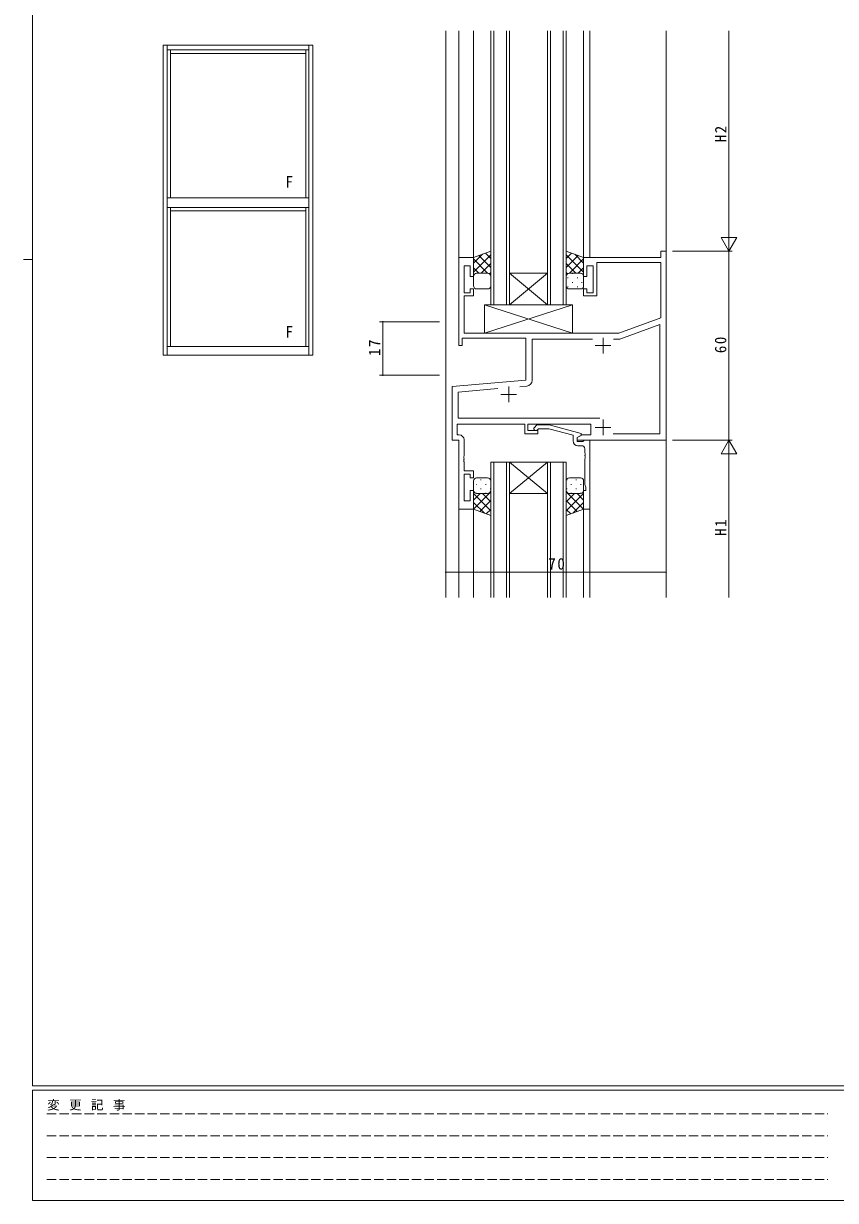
# Model space of a CAD drawing. Units: millimetres on the paper. Extents: x -420 to 373, y -297 to 267.
# Drawn here: x -420.5 to -162.5, y -297 to 76.8 of the extents above; entities that cross this region are included whole.
import ezdxf
from ezdxf.enums import TextEntityAlignment as Align

# ---------------------------------------------------------------- set-up
doc = ezdxf.new("R2010")
doc.units = ezdxf.units.MM
doc.linetypes.add('DASHED3', pattern=[4, 3, -1])
for name, color, linetype, lineweight in [('0-1_YKK_ZWAK', 7, 'Continuous', 9), ('0-3_YKK_12', 2, 'Continuous', 9), ('0-4_YKK_D', 6, 'Continuous', 9), ('0-5_YKK_A1', 4, 'Continuous', 9), ('0-6_YKK_13', 4, 'Continuous', 9), ('0-7_YKK_11', 7, 'Continuous', 9)]:
    doc.layers.add(name, color=color, linetype=linetype, lineweight=lineweight)
doc.styles.add('ＭＳ ゴシック', font='')
doc.styles.get('ＭＳ ゴシック').set_extended_font_data('MS Gothic')

msp = doc.modelspace()

# ---------------------------------------------------------------- linework, layer by layer
at = {"layer": '0-1_YKK_ZWAK'}
for p, q in [((-417.7, -260.6), (-417.7, 264.4)), ((-420.5, 1.9), (-417.7, 1.9)), ((352.3, -260.6), (-417.7, -260.6)), ((-417.7, -297), (-417.7, -262)), ((314.5, -262), (-417.7, -262)), ((-417.7, -297), (314.5, -297))]:
    msp.add_line(p, q, dxfattribs=at)
at = {"layer": '0-1_YKK_ZWAK', "linetype": 'DASHED3'}
for p, q in [((-413.101, -269.512), (-164.909, -269.512)), ((-413.101, -276.441), (-164.909, -276.441)), ((-413.101, -283.37), (-164.909, -283.37)), ((-413.101, -290.298), (-164.909, -290.298))]:
    msp.add_line(p, q, dxfattribs=at)
at = {"layer": '0-3_YKK_12'}
for p, q in [((-286.34, 74.533), (-286.34, -105.467)), ((-282.14, 74.533), (-282.14, 2.233)), ((-277.54, 74.533), (-277.54, 2.533)), ((-272.04, -12.467), (-272.04, 74.533)), ((-271.04, 74.533), (-271.04, -12.467)), ((-267.04, -12.467), (-267.04, 74.533)), ((-266.04, 74.533), (-266.04, -12.467)), ((-254.04, -12.467), (-254.04, 74.533)), ((-253.04, 74.533), (-253.04, -12.467)), ((-249.04, -12.467), (-249.04, 74.533)), ((-248.04, 74.533), (-248.04, -12.467)), ((-242.54, 74.533), (-242.54, 2.233)), ((-240.54, 74.533), (-240.54, 2.533)), ((-216.34, -105.467), (-216.34, 74.533)), ((-266.04, -12.467), (-254.04, -2.467)), ((-254.04, -12.467), (-266.04, -2.467)), ((-254.04, -2.467), (-266.04, -2.467)), ((-272.04, -12.467), (-266.04, -12.467)), ((-254.04, -12.467), (-266.04, -12.467)), ((-248.04, -12.467), (-254.04, -12.467)), ((-240.54, -55.467), (-240.54, -105.467)), ((-272.04, -62.467), (-266.04, -62.467)), ((-272.04, -105.467), (-272.04, -62.467)), ((-271.04, -62.467), (-271.04, -105.467)), ((-267.04, -105.467), (-267.04, -62.467)), ((-266.04, -62.467), (-254.04, -72.467)), ((-254.04, -62.467), (-266.04, -72.467)), ((-254.04, -62.467), (-266.04, -62.467)), ((-266.04, -62.467), (-266.04, -105.467)), ((-254.04, -62.467), (-248.04, -62.467)), ((-254.04, -105.467), (-254.04, -62.467)), ((-253.04, -62.467), (-253.04, -105.467)), ((-249.04, -105.467), (-249.04, -62.467)), ((-248.04, -62.467), (-248.04, -105.467)), ((-254.04, -72.467), (-266.04, -72.467)), ((-282.14, -77.467), (-282.14, -105.467)), ((-277.54, -77.467), (-277.54, -105.467)), ((-242.54, -77.167), (-242.54, -105.467))]:
    msp.add_line(p, q, dxfattribs=at)
at = {"layer": '0-4_YKK_D'}
for p, q in [((-196.34, 9.533), (-196.34, 74.533)), ((-196.34, 4.533), (-196.34, 13.194)), ((-196.34, 4.533), (-198.84, 8.863)), ((-193.84, 8.863), (-198.84, 8.863)), ((-196.34, 4.533), (-193.84, 8.863)), ((-214.34, 4.533), (-195.34, 4.533)), ((-214.34, 4.533), (-195.34, 4.533)), ((-196.34, -55.467), (-196.34, 4.533)), ((-288.34, -17.879), (-307.34, -17.879)), ((-306.34, -34.879), (-306.34, -17.879)), ((-288.34, -34.879), (-307.34, -34.879)), ((-214.34, -55.467), (-195.34, -55.467)), ((-214.34, -55.467), (-195.34, -55.467)), ((-196.34, -55.467), (-198.84, -59.797)), ((-196.34, -55.467), (-193.84, -59.797)), ((-196.34, -55.467), (-196.34, -64.127)), ((-198.84, -59.797), (-193.84, -59.797)), ((-196.34, -60.467), (-196.34, -105.467)), ((-286.34, -97.467), (-216.34, -97.467))]:
    msp.add_line(p, q, dxfattribs=at)
for centre, start, end in [((-306.34, -17.879), 90, 270), ((-306.34, -17.879), 270, 90), ((-306.34, -34.879), 90, 270), ((-306.34, -34.879), 270, 90), ((-286.34, -97.467), 0, 180), ((-286.34, -97.467), 180, 0), ((-216.34, -97.467), 0, 180), ((-216.34, -97.467), 180, 0)]:
    msp.add_arc(centre, 0.106, start, end, dxfattribs=at)
at = {"layer": '0-5_YKK_A1'}
for p, q in [((-376.091, -28.552), (-376.091, 69.948)), ((-376.091, 69.948), (-328.591, 69.948)), ((-374.841, 69.948), (-374.841, -28.552)), ((-374.841, 68.448), (-329.841, 68.448)), ((-373.841, 21.448), (-373.841, 68.448)), ((-373.841, 67.348), (-330.841, 67.348)), ((-330.841, 21.448), (-330.841, 68.448)), ((-329.841, 69.948), (-329.841, -28.552)), ((-374.841, 21.448), (-329.841, 21.448)), ((-374.841, 21.448), (-329.841, 21.448)), ((-374.841, 18.448), (-329.841, 18.448)), ((-373.841, -25.802), (-373.841, 18.448)), ((-373.841, 17.348), (-330.841, 17.348)), ((-330.841, -25.802), (-330.841, 18.448)), ((-374.841, -25.802), (-329.841, -25.802))]:
    msp.add_line(p, q, dxfattribs=at)
msp.add_lwpolyline([(-376.091, -28.552), (-328.591, -28.552), (-328.591, 69.948)], dxfattribs=at)
at = {"layer": '0-6_YKK_13'}
for p, q in [((-272.04, 2.21), (-273.744, 3.914)), ((-248.04, 2.21), (-246.337, 3.914)), ((-277.54, 0.73), (-274.706, 3.564)), ((-277.54, -2.099), (-272.04, 3.401)), ((-273.02, -2.467), (-277.54, 2.053)), ((-272.04, -0.618), (-275.818, 3.16)), ((-275.08, -2.467), (-272.04, 0.573)), ((-242.54, -2.099), (-248.04, 3.401)), ((-248.04, -0.618), (-244.262, 3.16)), ((-245, -2.467), (-248.04, 0.573)), ((-247.06, -2.467), (-242.54, 2.053)), ((-242.54, 0.73), (-245.374, 3.564)), ((-275.848, -2.467), (-277.54, -0.775)), ((-277.54, -6.467), (-277.54, -3.467)), ((-276.54, -2.467), (-273.04, -2.467)), ((-276.54, -2.467), (-273.04, -2.467)), ((-272.447, -2.662), (-272.04, -2.255)), ((-272.04, -3.447), (-272.04, -3.446)), ((-272.04, -3.467), (-272.04, -6.467)), ((-247.634, -2.662), (-248.04, -2.255)), ((-248.04, -3.447), (-248.04, -3.446)), ((-248.04, -3.467), (-248.04, -6.467)), ((-243.54, -2.467), (-247.04, -2.467)), ((-243.54, -2.467), (-247.04, -2.467)), ((-245.99, -2.557), (-246.19, -2.557)), ((-244.232, -2.467), (-242.54, -0.775)), ((-243.125, -2.557), (-243.16, -2.557)), ((-242.54, -6.467), (-242.54, -3.467)), ((-273.04, -7.467), (-276.54, -7.467)), ((-247.405, -3.972), (-247.605, -3.972)), ((-247.405, -6.802), (-247.605, -6.802)), ((-247.04, -7.467), (-243.54, -7.467)), ((-245.99, -5.387), (-246.19, -5.387)), ((-244.375, -3.972), (-244.575, -3.972)), ((-244.375, -6.802), (-244.575, -6.802)), ((-242.96, -5.387), (-243.16, -5.387)), ((-274.04, -12.467), (-246.04, -21.467)), ((-274.04, -21.467), (-246.04, -12.467)), ((-277.54, -68.467), (-277.54, -71.467)), ((-276.72, -69.547), (-276.52, -69.547)), ((-273.04, -67.467), (-276.54, -67.467)), ((-275.305, -68.132), (-275.105, -68.132)), ((-275.305, -70.962), (-275.105, -70.962)), ((-273.69, -69.547), (-273.49, -69.547)), ((-272.275, -68.132), (-272.098, -68.132)), ((-272.275, -70.962), (-272.075, -70.962)), ((-272.04, -71.467), (-272.04, -68.467)), ((-248.04, -71.467), (-248.04, -68.467)), ((-247.805, -70.962), (-248.005, -70.962)), ((-247.805, -68.132), (-247.982, -68.132)), ((-247.04, -67.467), (-243.54, -67.467)), ((-246.39, -69.547), (-246.59, -69.547)), ((-244.775, -68.132), (-244.975, -68.132)), ((-244.775, -70.962), (-244.975, -70.962)), ((-243.36, -69.547), (-243.56, -69.547)), ((-242.54, -68.467), (-242.54, -71.467)), ((-277.512, -71.702), (-277.54, -71.73)), ((-272.04, -71.887), (-277.54, -77.387)), ((-277.54, -72.435), (-272.04, -77.935)), ((-275.448, -72.467), (-277.54, -74.558)), ((-276.72, -72.377), (-276.52, -72.377)), ((-276.54, -72.467), (-273.04, -72.467)), ((-276.54, -72.467), (-273.04, -72.467)), ((-272.04, -74.715), (-275.524, -78.2)), ((-274.68, -72.467), (-272.04, -75.107)), ((-273.69, -72.377), (-273.49, -72.377)), ((-272.245, -72.073), (-272.04, -72.278)), ((-248.04, -71.887), (-242.54, -77.387)), ((-247.835, -72.073), (-248.04, -72.278)), ((-242.54, -72.435), (-248.04, -77.935)), ((-245.4, -72.467), (-248.04, -75.107)), ((-248.04, -74.715), (-244.556, -78.2)), ((-243.54, -72.467), (-247.04, -72.467)), ((-243.54, -72.467), (-247.04, -72.467)), ((-246.39, -72.377), (-246.59, -72.377)), ((-244.632, -72.467), (-242.54, -74.558)), ((-243.36, -72.377), (-243.56, -72.377)), ((-242.568, -71.702), (-242.54, -71.73)), ((-277.54, -75.263), (-274.078, -78.726)), ((-272.04, -77.544), (-273.45, -78.954)), ((-248.04, -77.544), (-246.63, -78.954)), ((-242.54, -75.263), (-246.002, -78.726))]:
    msp.add_line(p, q, dxfattribs=at)
for points in [[(-272.04, -3.467), (-272.04, 4.533), (-277.54, 2.533), (-277.54, -3.467)], [(-248.04, -3.467), (-248.04, 4.533), (-242.54, 2.533), (-242.54, -3.467)], [(-272.04, -71.467), (-272.04, -79.467), (-277.54, -77.467), (-277.54, -71.467)], [(-248.04, -71.467), (-248.04, -79.467), (-242.54, -77.467), (-242.54, -71.467)]]:
    msp.add_lwpolyline(points, dxfattribs=at)
msp.add_lwpolyline([(-274.04, -21.467), (-246.04, -21.467), (-246.04, -12.467), (-274.04, -12.467)], close=True, dxfattribs=at)
for centre, start, end in [((-276.54, -3.467), 89.99989, 179.99989), ((-276.54, -3.467), 89.99989, 179.99989), ((-273.04, -3.467), 359.99989, 89.99989), ((-273.04, -3.467), 359.99989, 89.99989), ((-247.04, -3.467), 90.00009, 180.00009), ((-247.04, -3.467), 90.00009, 180.00009), ((-243.54, -3.467), 0.00009, 90.00009), ((-243.54, -3.467), 0.00009, 90.00009), ((-276.54, -6.467), 179.99989, 269.99989), ((-273.04, -6.467), 269.99989, 359.99989), ((-247.04, -6.467), 180.00009, 270.00009), ((-243.54, -6.467), 270.00009, 0.00009), ((-276.54, -68.467), 90.00009, 180.00009), ((-273.04, -68.467), 0.00009, 90.00009), ((-247.04, -68.467), 89.99989, 179.99989), ((-243.54, -68.467), 359.99989, 89.99989), ((-276.54, -71.467), 180.00009, 270.00009), ((-276.54, -71.467), 180.00009, 270.00009), ((-273.04, -71.467), 270.00009, 0.00009), ((-273.04, -71.467), 270.00009, 0.00009), ((-247.04, -71.467), 179.99989, 269.99989), ((-247.04, -71.467), 179.99989, 269.99989), ((-243.54, -71.467), 269.99989, 359.99989), ((-243.54, -71.467), 269.99989, 359.99989)]:
    msp.add_arc(centre, 1, start, end, dxfattribs=at)
at = {"layer": '0-7_YKK_11'}
for p, q in [((-238.84, -25.467), (-233.84, -25.467)), ((-236.34, -22.967), (-236.34, -27.967)), ((-268.84, -40.967), (-263.84, -40.967)), ((-266.34, -38.467), (-266.34, -43.467)), ((-262.766, -38.519), (-260.553, -38.325)), ((-237.402, -48.537), (-282.41, -48.537)), ((-238.84, -51.467), (-233.84, -51.467)), ((-236.34, -48.967), (-236.34, -53.967)), ((-243.17, -57.267), (-244.34, -57.267))]:
    msp.add_line(p, q, dxfattribs=at)
for points in [[(-216.34, 4.533), (-216.34, -55.467), (-244.54, -55.467), (-244.54, -54.667), (-243.102, -53.837), (-240.24, -53.837), (-240.24, -50.467), (-260.24, -50.467), (-260.24, -52.467), (-257.04, -52.467), (-257.04, -53.467), (-261.24, -53.467), (-261.24, -50.467), (-282.71, -50.467), (-282.71, -53.837), (-282.11, -53.837)], [(-277.54, -9.667), (-280.51, -9.667), (-280.51, -21.467), (-231.34, -21.467), (-217.97, -16.6), (-217.97, 0.903), (-238.34, 0.903), (-238.34, -9.667), (-242.54, -9.667), (-242.54, -7.467), (-241.54, -7.467), (-241.54, -8.667), (-239.54, -8.667), (-239.54, -0.167), (-241.54, -0.167), (-241.54, -3.467), (-242.54, -3.467), (-242.54, 2.533), (-217.97, 2.533), (-217.97, 4.533), (-216.34, 4.533)], [(-280.51, -55.437), (-280.51, -60.508), (-280.63, -60.692), (-280.63, -61.242), (-280.51, -61.425), (-280.51, -61.508), (-280.63, -61.692), (-280.63, -62.242), (-280.51, -62.425), (-280.51, -65.267), (-277.54, -65.267), (-277.54, -67.467), (-278.54, -67.467), (-278.54, -66.267), (-280.51, -66.267), (-280.51, -74.767), (-278.54, -74.767), (-278.54, -71.467), (-277.54, -71.467), (-277.54, -77.467), (-282.14, -77.467), (-282.14, -55.467), (-284.34, -55.467), (-284.34, -38.469), (-260.84, -36.413), (-260.84, -23.097), (-281.14, -23.097), (-281.14, -25.467), (-282.14, -25.467), (-282.14, 2.533), (-277.54, 2.533), (-277.54, -3.467), (-278.54, -3.467), (-278.54, -0.167), (-280.51, -0.167), (-280.51, -8.667), (-278.54, -8.667), (-278.54, -7.467), (-277.54, -7.467), (-277.54, -9.667)], [(-232.99, -23.397), (-231, -23.397), (-218.27, -18.764), (-218.27, -53.537), (-233.1, -53.537)], [(-258.91, -36.532), (-258.91, -23.397), (-239.69, -23.397)], [(-237.402, -48.537), (-282.41, -48.537), (-282.41, -40.237), (-269.836, -39.137)], [(-258.164, -51.442), (-257.389, -50.667), (-253.443, -50.667), (-243.34, -53.374), (-243.34, -53.974), (-244.54, -54.667), (-244.54, -55.967), (-242.74, -55.967), (-242.54, -55.767), (-242.24, -55.467), (-240.54, -55.467)], [(-245.84, -55.767), (-245.84, -53.946), (-253.601, -51.867), (-256.892, -51.867), (-257.316, -52.291)], [(-240.54, -55.467), (-240.54, -77.467), (-242.54, -77.467), (-242.54, -71.467), (-241.84, -71.467), (-241.84, -70.467), (-242.17, -69.56), (-242.17, -61.425), (-242.05, -61.242), (-242.05, -60.692), (-242.17, -60.508), (-242.17, -60.425), (-242.05, -60.242), (-242.05, -59.692), (-242.17, -59.508), (-242.17, -58.267)]]:
    msp.add_lwpolyline(points, dxfattribs=at)
for centre, radius, start, end in [((-260.71, -36.532), 1.8, 274.99998, 0), ((-257.74, -51.867), 0.6, 134.99998, 315), ((-282.11, -55.437), 1.6, 0, 89.99998), ((-244.34, -55.767), 1.5, 180, 269.99998), ((-243.17, -58.267), 1, 0, 89.99998)]:
    msp.add_arc(centre, radius, start, end, dxfattribs=at)

# ---------------------------------------------------------------- texts
at = {"layer": '0-1_YKK_ZWAK', "insert": (-412.986, -268.447), "char_height": 2.933, "attachment_point": 7, "style": 'ＭＳ ゴシック'}
msp.add_mtext('\\T1.16;変\\~更\\~記\\~事', dxfattribs=at)
at = {"layer": '0-4_YKK_D', "color": 3, "char_height": 3.666, "attachment_point": 7, "rotation": 90, "style": 'ＭＳ ゴシック'}
for s, insert in [('\\T1.21;\\W0.95;H2', (-197.14, 39.108)), ('\\T1.21;\\W0.95;17', (-307.14, -28.779)), ('\\T1.21;\\W0.95;60', (-197.14, -27.867)), ('\\T1.21;\\W0.95;H1', (-197.14, -85.892))]:
    msp.add_mtext(s, dxfattribs=dict(at, insert=insert))
at = {"layer": '0-4_YKK_D', "color": 3, "insert": (-253.74, -96.667), "char_height": 3.666, "attachment_point": 7, "style": 'ＭＳ ゴシック'}
msp.add_mtext('\\T1.21;\\W0.95;70', dxfattribs=at)
at = {"layer": '0-5_YKK_A1', "color": 3, "style": 'ＭＳ ゴシック'}
for p in [(-337.318, 23.628), (-337.318, -24.014)]:
    msp.add_text('F', height=3.666, dxfattribs=at).set_placement(p, align=Align.BOTTOM_LEFT)

doc.saveas('drawing.dxf')
